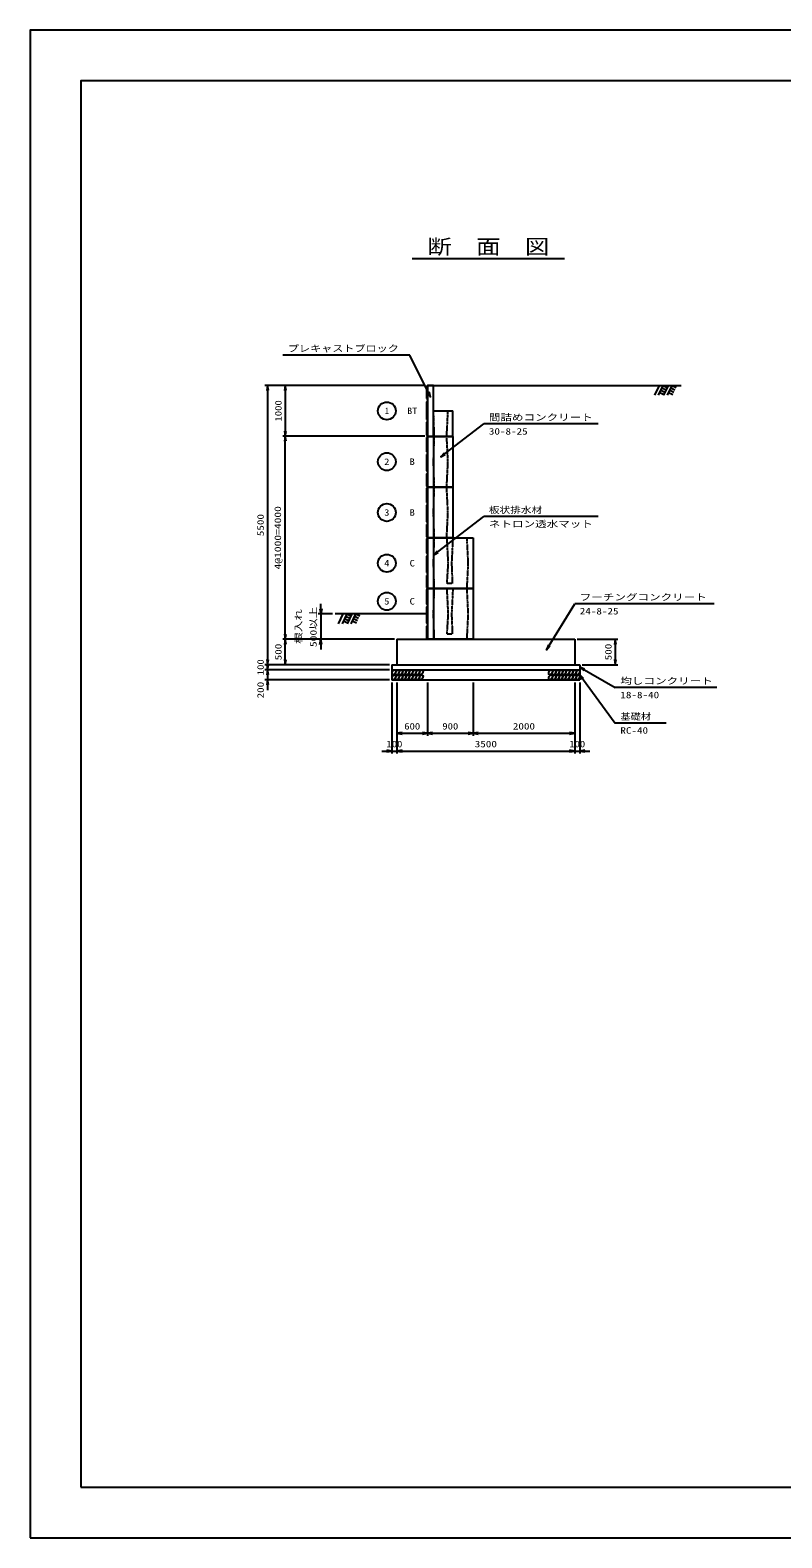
# Model space of a CAD drawing. Units: millimetres at full size. Extents: x 0 to 42050, y 0 to 29700.
# Drawn here: x 0 to 14805, y 0 to 29700 of the extents above; entities that cross this region are included whole.
import ezdxf
from ezdxf.enums import TextEntityAlignment as Align

# ---------------------------------------------------------------- set-up
doc = ezdxf.new("R2010")
doc.units = ezdxf.units.MM
doc.linetypes.add('DASHED_SPACED', pattern=[12, 6, -6])
for name, color, linetype, lineweight in [('D-STR-DIM', 7, 'Continuous', 25), ('D-STR-STRn', 2, 'Continuous', 25), ('D-STR-TXT', 7, 'Continuous', 25), ('D-TTL', 2, 'Continuous', 25), ('D-TTL-TXT', 7, 'Continuous', 25)]:
    doc.layers.add(name, color=color, linetype=linetype, lineweight=lineweight)
doc.styles.add('ＭＳ ゴシック', font='')
doc.styles.get('ＭＳ ゴシック').set_extended_font_data('MS Gothic')

# ---------------------------------------------------------------- blocks, each defined once
blk = doc.blocks.new('open_arrow')
at = {"color": 0, "linetype": 'Continuous', "lineweight": -2}
blk.add_lwpolyline([(7.5, 1.25), (0, 0), (7.5, -1.25)], dxfattribs=at)
blk = doc.blocks.new('High-T-B-D')
at = {"color": 1, "linetype": 'Continuous', "lineweight": 25}
for p, q in [((0, 998), (-20, 978)), ((-20, 978), (-20, 694.915)), ((0, 998), (0, 0)), ((0, 998), (500, 998)), ((120, 998), (120, 0)), ((500, 998), (500, 0)), ((-20, 694.915), (0, 678.671)), ((0, 659.178), (-20, 641.31)), ((-20, 641.31), (-20, 315.806)), ((-20, 315.806), (0, 296.313)), ((0, 273.571), (-20, 258.952)), ((-20, 258.952), (-20, 20)), ((-20, 20), (0, 0)), ((500, 0), (0, 0))]:
    blk.add_line(p, q, dxfattribs=at)
at = {"color": 1, "linetype": 'DASHED_SPACED', "lineweight": 25}
for p, q in [((120, 499), (134.998, 998)), ((404.919, 499), (379.923, 998)), ((134.998, 0), (120, 499)), ((379.923, 0), (404.919, 499))]:
    blk.add_line(p, q, dxfattribs=at)
blk = doc.blocks.new('High-T-C-D')
at = {"color": 1, "linetype": 'Continuous', "lineweight": 25}
for p, q in [((0, 998), (-20, 978)), ((-20, 978), (-20, 694.915)), ((0, 998), (0, 0)), ((0, 998), (900, 998)), ((120, 998), (120, 0)), ((900, 998), (900, 0)), ((-20, 694.915), (0, 678.671)), ((0, 659.178), (-20, 641.31)), ((-20, 641.31), (-20, 315.806)), ((-20, 315.806), (0, 296.313)), ((0, 273.571), (-20, 258.952)), ((-20, 258.952), (-20, 20)), ((-20, 20), (0, 0)), ((900, 0), (0, 0))]:
    blk.add_line(p, q, dxfattribs=at)
at = {"color": 1, "linetype": 'DASHED_SPACED', "lineweight": 25}
for p, q in [((120, 499), (134.998, 998)), ((379.967, 998), (404.964, 499)), ((499.956, 998), (474.958, 499)), ((804.919, 499), (779.923, 998)), ((134.998, 0), (120, 499)), ((404.964, 499), (380.01, 100)), ((474.958, 499), (489.99, 100)), ((779.923, 0), (804.919, 499)), ((489.99, 100), (380.01, 100))]:
    blk.add_line(p, q, dxfattribs=at)

msp = doc.modelspace()

# ---------------------------------------------------------------- linework, layer by layer
at = {"layer": 'D-STR-DIM'}
for p, q in [((7175, 22700), (4625, 22700)), ((4675, 22700), (4675, 17200)), ((7775, 22700), (4975, 22700)), ((5025, 22700), (5025, 21700)), ((7775, 21700), (4975, 21700)), ((7775, 21700), (4975, 21700)), ((5025, 17700), (5025, 21700)), ((5955, 18200), (5675, 18200)), ((5708.333, 18300), (5725, 18200)), ((5725, 18300), (5725, 18400)), ((5741.667, 18300), (5725, 18200)), ((5725, 18200), (5725, 18300)), ((5725, 18200), (5725, 17700)), ((7175, 17700), (4975, 17700)), ((7175, 17700), (4975, 17700)), ((5025, 17200), (5025, 17700)), ((7175, 17700), (5675, 17700)), ((5708.333, 17600), (5725, 17700)), ((5741.667, 17600), (5725, 17700)), ((5725, 17700), (5725, 17600)), ((5725, 17600), (5725, 17500)), ((10775, 17700), (11575, 17700)), ((11525, 17700), (11525, 17200)), ((4675, 17400), (4675, 16900)), ((4675, 17300), (4675, 16700)), ((7075, 17200), (4625, 17200)), ((7075, 17200), (4625, 17200)), ((7075, 17100), (4625, 17100)), ((7075, 17100), (4625, 17100)), ((7075, 17200), (4975, 17200)), ((10875, 17200), (11575, 17200)), ((7075, 16900), (4625, 16900)), ((7125, 16850), (7125, 15450)), ((7225, 16850), (7225, 15800)), ((7225, 16850), (7225, 15450)), ((7225, 16850), (7225, 15450)), ((7825, 16850), (7825, 15800)), ((7825, 16850), (7825, 15800)), ((8725, 16850), (8725, 15800)), ((8725, 16850), (8725, 15800)), ((10725, 16850), (10725, 15800)), ((10725, 16850), (10725, 15450)), ((10725, 16850), (10725, 15450)), ((10825, 16850), (10825, 15450)), ((7225, 15850), (7825, 15850)), ((7825, 15850), (8725, 15850)), ((8725, 15850), (10725, 15850)), ((6925, 15500), (7425, 15500)), ((7225, 15500), (10725, 15500)), ((10525, 15500), (11025, 15500))]:
    msp.add_line(p, q, dxfattribs=at)
at = {"layer": 'D-STR-STRn', "color": 1}
for p, q in [((7825, 22700), (7805, 22682.132)), ((7805, 22682.132), (7805, 22441.234)), ((7825, 22700), (12825, 22700)), ((7825, 22700), (7825, 21700)), ((7945, 22700), (7825, 22700)), ((7945, 21700), (7945, 22700)), ((12389.175, 22700), (12297.375, 22507.989)), ((12464.175, 22700), (12372.375, 22507.989)), ((12421.041, 22609.781), (12502.436, 22570.866)), ((12442.608, 22654.89), (12524.003, 22615.976)), ((12464.175, 22700), (12545.57, 22661.085)), ((12564.175, 22700), (12472.375, 22507.989)), ((12639.175, 22700), (12547.375, 22507.989)), ((12596.041, 22609.781), (12677.436, 22570.866)), ((12617.608, 22654.89), (12699.003, 22615.976)), ((12639.175, 22700), (12720.57, 22661.085)), ((7805, 22441.234), (7825, 22421.742)), ((7825, 22399), (7805, 22379)), ((7805, 22379), (7805, 22029)), ((12399.474, 22564.671), (12480.869, 22525.757)), ((12574.474, 22564.671), (12655.869, 22525.757)), ((7805, 22029), (7825, 22009)), ((7805, 22029), (7825, 22009)), ((7825, 21999), (7805, 21979)), ((7825, 21999), (7805, 21979)), ((7805, 21979), (7805, 21720)), ((7805, 21979), (7805, 21720)), ((7945, 22198), (8325, 22198)), ((8325, 21700), (8325, 22198)), ((7805, 21720), (7825, 21700)), ((7805, 21720), (7825, 21700)), ((7825, 21700), (8325, 21700)), ((7805, 18200), (6005, 18200)), ((6160, 18200), (6068.2, 18007.989)), ((6235, 18200), (6143.2, 18007.989)), ((6213.433, 18154.89), (6294.828, 18115.976)), ((6235, 18200), (6316.395, 18161.085)), ((6335, 18200), (6243.2, 18007.989)), ((6410, 18200), (6318.2, 18007.989)), ((6388.433, 18154.89), (6469.828, 18115.976)), ((6410, 18200), (6491.395, 18161.085)), ((6170.3, 18064.671), (6251.695, 18025.757)), ((6191.867, 18109.781), (6273.262, 18070.866)), ((6345.3, 18064.671), (6426.695, 18025.757)), ((6366.867, 18109.781), (6448.262, 18070.866)), ((7225, 17700), (10725, 17700)), ((7225, 17700), (7225, 17200)), ((10725, 17700), (10725, 17200)), ((7125, 17200), (10825, 17200)), ((7125, 17200), (7125, 16900)), ((7125, 17100), (10825, 17100)), ((10825, 17200), (10825, 16900)), ((7125, 16900), (10825, 16900))]:
    msp.add_line(p, q, dxfattribs=at)
at = {"layer": 'D-STR-STRn', "color": 1, "linetype": 'DASHED_SPACED'}
for p, q in [((7960, 21700), (7945, 22198)), ((8204.99, 21700), (8230, 22198))]:
    msp.add_line(p, q, dxfattribs=at)
at = {"layer": 'D-STR-STRn'}
for centre in [(7165.239, 17050), (7165.239, 16950), (7232.239, 17050), (7232.239, 16950), (7299.239, 17050), (7299.239, 16950), (7366.239, 17050), (7366.239, 16950), (7433.239, 17050), (7433.239, 16950), (7500.239, 17050), (7500.239, 16950), (7567.239, 17050), (7567.239, 16950), (7634.239, 17050), (7634.239, 16950), (7701.239, 17050), (7701.239, 16950), (10251.239, 17050), (10251.239, 16950), (10318.239, 17050), (10318.239, 16950), (10385.239, 17050), (10385.239, 16950), (10452.239, 17050), (10452.239, 16950), (10519.239, 17050), (10519.239, 16950), (10586.239, 17050), (10586.239, 16950), (10653.239, 17050), (10653.239, 16950), (10720.239, 17050), (10720.239, 16950), (10787.239, 17050), (10787.239, 16950)]:
    msp.add_ellipse(centre, major_axis=(-27.222, -47.15), ratio=0.545455, dxfattribs=at)
at = {"layer": 'D-STR-TXT'}
for p, q in [((7475, 23300), (4975, 23300)), ((7886.17, 22478.677), (7475, 23300)), ((8086.153, 21293.013), (8935, 21942.237)), ((11185, 21942.237), (8935, 21942.237)), ((7945, 19360.817), (8935, 20118)), ((11185, 20118), (8935, 20118)), ((10169.927, 17496.204), (10725, 18400)), ((13475, 18400), (10725, 18400)), ((10825, 17150), (11525, 16750)), ((10825, 17000), (11525, 16050)), ((13525, 16750), (11525, 16750)), ((12525, 16050), (11525, 16050))]:
    msp.add_line(p, q, dxfattribs=at)
for centre in [(7025, 22200), (7025, 21199), (7025, 20199), (7025, 19199), (7025, 18449)]:
    msp.add_circle(centre, 175, dxfattribs=at)
at = {"layer": 'D-TTL'}
for points in [[(0, 0), (42050, 0), (42050, 29700), (0, 29700)], [(1000, 1000), (41050, 1000), (41050, 28700), (1000, 28700)]]:
    msp.add_lwpolyline(points, close=True, dxfattribs=at)
at = {"layer": 'D-TTL-TXT'}
msp.add_line((7525, 25200), (10525, 25200), dxfattribs=at)

# ---------------------------------------------------------------- block references
at = {"layer": 'D-STR-DIM', "xscale": 13.3, "yscale": 13.3}
for p, rotation in [((4675, 22700), 270), ((5025, 22700), 270), ((5025, 21700), 90), ((5025, 21700), 270), ((5025, 17700), 90), ((5025, 17700), 270), ((11525, 17700), 270), ((4675, 17200), 90), ((4675, 17200), 90), ((5025, 17200), 90), ((11525, 17200), 90), ((4675, 17100), 90), ((4675, 17100), 270), ((4675, 16900), 270), ((7825, 15850), 180), ((8725, 15850), 180), ((10725, 15850), 180), ((7125, 15500), 180), ((10725, 15500), 180), ((10725, 15500), 180)]:
    msp.add_blockref('open_arrow', p, dxfattribs=dict(at, rotation=rotation))
for p in [(7225, 15850), (7825, 15850), (8725, 15850), (7225, 15500), (7225, 15500), (10825, 15500)]:
    msp.add_blockref('open_arrow', p, dxfattribs=at)
at = {"layer": 'D-STR-STRn'}
for name, p in [('High-T-B-D', (7825, 20700)), ('High-T-B-D', (7825, 19700)), ('High-T-C-D', (7825, 18700)), ('High-T-C-D', (7825, 17700))]:
    msp.add_blockref(name, p, dxfattribs=at)
at = {"layer": 'D-STR-TXT', "xscale": 13.3, "yscale": 13.3}
for p, rotation in [((7886.17, 22478.677), 116.6), ((8086.153, 21293.013), 37.4), ((7945, 19360.817), 37.4), ((10169.927, 17496.204), 58.4), ((10825, 17000), 306.4), ((10825, 17150), 330.3)]:
    msp.add_blockref('open_arrow', p, dxfattribs=dict(at, rotation=rotation))

# ---------------------------------------------------------------- texts
at = {"layer": 'D-STR-DIM', "style": 'ＭＳ ゴシック'}
for s, width, p in [('1000', 1.2, (4887.5, 22200)), ('4@1000=4000', 1.3, (4878.173, 19700)), ('5500', 1.25, (4537.5, 19950)), ('500', 1.25, (4887.5, 17450)), ('500', 1.25, (11387.5, 17450)), ('100', 1.2, (4537.5, 17150)), ('200', 1.25, (4537.5, 16700))]:
    msp.add_text(s, height=128.3, rotation=90, dxfattribs=dict(at, width=width)).set_placement(p, align=Align.MIDDLE_CENTER)
at = {"layer": 'D-STR-DIM', "style": 'ＭＳ ゴシック', "width": 1.3}
for s, p in [('根入れ', (5388.9, 17612.437)), ('500以上', (5681.455, 17547.145))]:
    msp.add_text(s, height=128.3, rotation=90, dxfattribs=at).set_placement(p, align=Align.BOTTOM_LEFT)
at = {"layer": 'D-STR-DIM', "style": 'ＭＳ ゴシック'}
for s, width, p in [('600', 1.2, (7525, 15987.5)), ('900', 1.2, (8275, 15987.5)), ('2000', 1.25, (9725, 15987.5)), ('100', 1.2, (7175, 15637.5)), ('3500', 1.25, (8975, 15637.5)), ('100', 1.2, (10775, 15637.5))]:
    msp.add_text(s, height=128.3, dxfattribs=dict(at, width=width)).set_placement(p, align=Align.MIDDLE_CENTER)
at = {"layer": 'D-STR-TXT', "style": 'ＭＳ ゴシック'}
for s, width, p in [('プレキャストブロック', 1.25, (5075, 23326.667)), ('間詰めコンクリート', 1.3, (9035, 21968.904)), ('30-8-25', 1.25, (9035, 21693.904)), ('板状排水材', 1.2, (9035, 20144.667)), ('ネトロン透水マット', 1.3, (9035, 19869.667)), ('フーチングコンクリート', 1.3, (10825, 18426.667)), ('24-8-25', 1.25, (10825, 18151.667)), ('均しコンクリート', 1.3, (11625, 16776.667)), ('18-8-40', 1.25, (11625, 16501.667)), ('基礎材', 1.15, (11625, 16076.667)), ('RC-40', 1.25, (11625, 15801.667))]:
    msp.add_text(s, height=128.3, dxfattribs=dict(at, width=width)).set_placement(p, align=Align.BOTTOM_LEFT)
for s, width, p in [('1', 0.9, (7025, 22200)), ('BT', 1.15, (7525, 22200)), ('2', 1.15, (7025, 21199)), ('B', 1.2, (7525, 21199)), ('3', 1.15, (7025, 20199)), ('B', 1.2, (7525, 20199)), ('4', 1.2, (7025, 19199)), ('C', 1.2, (7525, 19199)), ('5', 1.15, (7025, 18449)), ('C', 1.2, (7525, 18449))]:
    msp.add_text(s, height=128.3, dxfattribs=dict(at, width=width)).set_placement(p, align=Align.MIDDLE_CENTER)
at = {"layer": 'D-TTL-TXT', "style": 'ＭＳ ゴシック', "width": 1.2}
msp.add_text('断\u3000面\u3000図', height=293.3, dxfattribs=at).set_placement((9025, 25200), align=Align.BOTTOM_CENTER)

doc.saveas('drawing.dxf')
